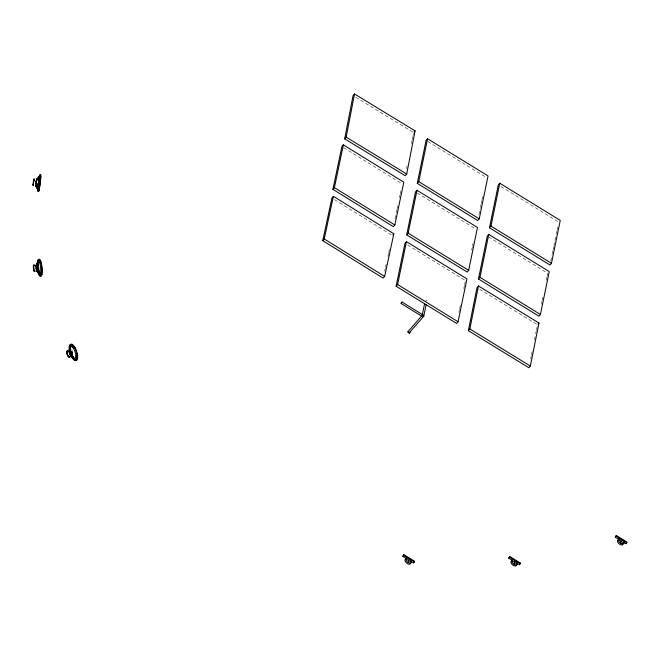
<?xml version="1.0" encoding="UTF-8"?>
<svg xmlns="http://www.w3.org/2000/svg" width="660" height="660" viewBox="0 0 660 660"><rect width="100%" height="100%" fill="white"/><g stroke="black" fill="none" stroke-linecap="round" stroke-linejoin="round"><path stroke-width="0.49" stroke-dasharray="3.3 2.47" d="M406.585 168.688L407.162 165.676M411.444 143.6L412.022 140.588M412.219 139.582L412.797 136.57M412.995 135.564L413.383 133.559M530.673 358.735L531.275 355.732M531.473 354.733L532.076 351.739M534.485 339.735L535.491 334.736M535.689 333.737L536.291 330.734M536.489 329.736L537.091 326.733M471.685 250.107L472.296 247.12M472.502 246.122L473.113 243.127M478.987 214.541L480.208 208.552M480.414 207.562L481.033 204.567M481.239 203.569L481.849 200.574M482.056 199.576L482.666 196.589M541.406 304.219L542.017 301.224M542.223 300.226L542.842 297.231M546.315 280.277L546.934 277.283M547.14 276.284L547.75 273.298L489.027 237.188M550.786 261.005L552.016 255.024M552.222 254.026L552.832 251.031M553.039 250.033L553.649 247.046M553.856 246.048L556.108 235.075M556.314 234.077L556.924 231.083M557.131 230.084L557.749 227.098M458.848 312.469L459.467 309.482M459.673 308.484L460.292 305.489M463.782 288.544L464.401 285.557M464.607 284.559L465.226 281.564M395.035 218.708L396.074 213.733M396.289 212.734L396.916 209.756M397.122 208.758L397.749 205.771M399.415 197.819L400.042 194.832M400.257 193.834L400.884 190.856M384.656 271.186L385.3 268.216M385.514 267.217L386.149 264.248M387.865 256.311L388.501 253.333M388.715 252.343L389.359 249.364M355.674 97.292L413.581 132.553M479.622 289.286L537.496 324.736M427.837 141.529L486.56 177.639M500.923 186.541L558.772 222.107M417.26 193.058L475.984 229.168M407.591 244.975L465.432 280.566M343.645 147.658L401.47 183.348M334.562 199.65L391.479 234.935M425.683 300.118A0.858 0.693 11.6 0 1 426.871 301.051M71.758 349.421A1.526 1.064 -79.1 0 1 72.072 348.925"/><path stroke-width="0.99" d="M36.118 181.294L36.019 182.284L36.118 181.294A3.869 1.658 -64.4 0 1 38.816 179.982A7.524 0.437 -82.9 0 1 39.715 175.576L39.872 176.17A3.869 1.295 -52.4 0 1 39.649 176.533M33.289 185.468L33.346 184.742M34.163 179.99L34.229 179.264M36.589 180.023L36.531 179.289L36.11 181.599M72.963 358.215L70.595 355.451L72.179 357.538L71.808 356.73M37.942 261.418L35.953 265.873L36.679 271.128A3.869 0.462 56.6 0 1 39.311 274.626L39.757 275.179M36.292 270.014L36.267 265.485M38.42 266.013L38.032 267.902M33.305 185.014L33.388 184.165M35.995 182.143L35.731 186.037A3.869 0.709 63.7 0 1 37.967 190.426L37.818 189.832A7.524 0.437 -82.9 0 1 38.305 183.802L38.544 181.855M39.658 178.249L38.651 186.829M36.3 180.493L36.531 179.289L39.715 175.576M39.328 176.69L39.402 176.228L39.361 176.698M70.587 355.905L69.242 352.885L69.498 350.064A3.869 0.808 -73.9 0 1 69.655 348.67M70.183 355.303L69.094 350.716M71.338 352.093C72.773 356.887 71.445 349.024 71.684 353.537M71.825 355.443L71.948 353.71M33.346 184.371L33.454 183.472M40.623 178.522L40.639 178.349M36.473 270.666L36.523 270.204M36.383 180.147L36.448 179.495M33.421 183.595L33.627 181.846M33.643 181.995C34.477 172.582 32.158 189.601 33.322 184.239M40.178 176.798L40.252 176.335L40.186 176.938M39.138 189.593L39.154 189.511M69.638 347.944L69.242 349.965L69.63 347.564M36.49 179.99L36.581 179.305M33.635 181.896L33.742 180.997M35.747 185.229L35.665 185.765A3.869 0.924 67.6 0 1 37.818 189.832M71.008 351.293L71.239 352.325M33.751 181.137L34.081 179.198M38.816 180.535L39.039 179.173M33.858 180.452L34.155 178.992L34.18 179.578M344.685 138.847L353.042 95.683L354.527 93.984L415.066 130.853L406.709 174.017L405.224 175.717L344.685 138.847L346.17 137.148L354.527 93.984M468.369 330.676L476.99 287.677L478.475 285.978L538.981 323.037L530.351 366.036L528.866 367.736L468.369 330.676L469.854 328.977L478.475 285.978M71.825 352.943L72.204 351.021M406.7 234.869L415.503 191.977L416.988 190.278L477.469 227.461L468.666 270.352L467.181 272.052L406.7 234.869L408.185 233.17L416.988 190.278M417.277 183.34L426.079 140.448L427.564 138.749L488.045 175.931L479.242 218.823L477.757 220.523L417.277 183.34L418.762 181.632L427.564 138.749M422.309 314.795L424.586 303.691M422.68 316.544A0.858 0.693 11.6 0 0 423.811 315.925L426.088 304.912M406.667 558.673L402.856 556.331L403.87 554.681L414.546 561.239L413.523 562.889L410.479 561.016M402.856 556.331L403.87 554.681M408.268 562.543L409.076 558.591A3.374 1.84 41.1 0 0 406.057 560.068A3.374 1.84 41.1 0 0 410.883 563.038A3.374 1.84 41.1 0 0 409.076 558.591M413.523 562.889L414.546 561.239M478.475 278.998L487.278 236.107L488.763 234.407L549.236 271.59L540.433 314.482L538.948 316.181L478.475 278.998L479.96 277.299L488.763 234.407M489.489 227.807L498.292 184.924L499.777 183.216L560.257 220.407L551.455 263.29L549.97 264.998L489.489 227.807L490.974 226.108L499.777 183.216M512.556 560.497L508.744 558.154L509.759 556.504L520.435 563.062L519.412 564.712L516.367 562.84M508.744 558.154L509.759 556.504M514.157 564.358L514.973 560.414A3.374 1.84 41.1 0 0 511.954 561.891A3.374 1.84 41.1 0 0 516.772 564.861A3.374 1.84 41.1 0 0 514.973 560.414M519.412 564.712L520.435 563.062M619.121 539.5L615.31 537.158L616.324 535.499L627 542.066L625.977 543.716L623.692 542.306M615.31 537.158L616.324 535.499M620.722 543.361L621.538 539.41A3.374 1.84 41.1 0 0 618.519 540.895A3.374 1.84 41.1 0 0 623.337 543.856A3.374 1.84 41.1 0 0 621.538 539.41M625.977 543.716L626.109 543.081M396.115 286.226L404.959 243.358L406.445 241.659L466.917 278.866L458.073 321.733L456.588 323.433L396.115 286.226L397.609 284.526L406.445 241.659M332.912 189.354L341.897 146.578L343.382 144.87L403.829 182.185L394.845 224.961L393.36 226.669L332.912 189.354L334.397 187.654L343.382 144.87M322.74 240.669L331.93 198.025L333.415 196.317L393.838 233.78L384.648 276.433L383.163 278.132L322.74 240.669L324.225 238.97L333.415 196.317M33.437 185.534L33.536 185.105M33.47 185.212L33.363 185.74L33.338 185.163M423.283 315.678L423.382 315.175L402.039 302.049L401.313 302.8L401.115 303.501L422.458 316.627L423.283 315.678A0.858 0.47 41.1 0 1 423.324 316.585A0.858 0.47 41.1 0 1 422.227 315.785M37.232 271.194L36.679 271.128M414.076 131.983L415.066 130.853M392.849 234.919L393.838 233.78M407.971 331.708L421.583 316.107M409.291 332.813L423.555 316.47M409.2 333.242L410.388 331.881M537.991 324.167L538.981 323.037M35.887 183.026L35.929 183.001A3.869 1.906 88.1 0 0 38.305 183.802M401.164 303.517L402.039 302.049M69.704 353.702L69.49 353.743A3.869 0.883 66.8 0 0 70.595 353.471A7.524 2.615 71.7 0 0 71.305 355.278M36.143 268.348L36.011 268.373A3.869 1.386 77.5 0 0 37.851 268.554L37.653 264.726A7.524 1.584 84.8 0 1 37.909 261.707M70.925 355.798L71.692 356.54L71.494 355.971M71.329 345.361L72.163 345.84A7.524 2.615 71.7 0 1 73.936 348.092M346.17 137.148L406.709 174.017M469.854 328.977L530.351 366.036M418.762 181.632L479.242 218.823M490.974 226.108L551.455 263.29M408.185 233.17L468.666 270.352M479.96 277.299L540.433 314.482M397.609 284.526L458.073 321.733M616.201 536.135L626.868 542.693M618.346 539.674L623.914 543.097M509.635 557.131L520.303 563.689M511.781 560.678L517.349 564.102M403.747 555.308L414.414 561.874M405.892 558.855L411.46 562.279M334.397 187.654L394.845 224.961M324.225 238.97L384.648 276.433M69.382 352.341L69.085 352.06A3.869 0.511 -88.8 0 1 69.663 349.709M70.282 350.897L70.612 351.236L70.199 350.27A3.869 2.318 -74.1 0 0 70.471 350.048M71.362 356.54L70.521 355.22L71.56 356.301M37.975 266.846L38.214 267.523M69.036 351.318L69.341 351.747M72.79 357.167L72.749 356.639L72.79 357.167A3.869 1.427 35.4 0 1 73.177 357.382M71.833 352.951L72.287 353.727M36.069 266.937L35.92 266.632A3.869 1.105 -76.9 0 1 37.653 264.726M69.25 350.287L69.514 350.905M69.498 350.064L69.721 350.724M35.953 265.873L36.102 266.326M36.036 265.262L36.168 265.832M37.001 270.806L37.067 271.4A3.869 1.13 50.1 0 1 38.56 272.844M36.407 265.32L36.333 264.627L36.721 264.899A3.869 1.815 -63 0 0 37.273 264.512M36.844 270.79L36.877 271.384M422.573 315.257A0.858 0.693 11.6 0 1 423.811 315.925M409.299 332.392A0.858 0.47 41.1 0 1 408.837 332.904A0.858 0.47 41.1 0 1 407.929 332.021A0.858 0.47 41.1 0 1 408.548 331.658M623.032 543.551A3.374 1.84 41.1 0 1 619.13 543.873A3.374 1.84 41.1 0 1 618.552 539.806M38.032 190.954A8.572 0.503 -82.9 0 1 38.362 182.82A8.572 0.503 -82.9 0 1 40.004 175.246M37.406 179.058A3.869 1.295 -52.4 0 1 37.117 179.264M36.671 186.07A1.526 0.668 70.7 0 0 36.416 186.161A1.526 0.487 66.1 0 0 37.232 188.001M69.366 356.812A3.077 1.073 71.7 0 1 67.04 354.115A3.077 1.073 71.7 0 1 67.799 351.384M70.603 351.755A6.146 2.137 71.7 0 1 70.323 350.27M70.331 347.853A6.146 2.137 71.7 0 1 74.745 350.947A6.146 2.137 71.7 0 1 74.415 358.322M69.671 356.713A3.077 1.073 71.7 0 1 68.269 356.095A3.077 1.073 71.7 0 1 67.105 352.894M67.254 351.293A3.077 1.073 71.7 0 1 67.766 351.087M76.403 360.071A8.572 2.978 71.7 0 1 70.265 353.628A8.572 2.978 71.7 0 1 71.107 344.396M76.346 355.22A7.524 2.615 71.7 0 1 76.337 358.182M72.163 345.84A3.869 2.318 -74.1 0 1 72.146 346.261M72.055 356.713A3.869 1.427 35.4 0 1 72.435 356.92M69.96 356.59A3.424 1.188 71.7 0 1 67.51 354.865A3.424 1.188 71.7 0 1 67.691 350.757M73.21 356.796A1.526 0.759 35.6 0 1 73.07 356.573M34.518 271.12A3.077 0.643 84.8 0 1 33.38 268.174A3.077 0.643 84.8 0 1 34.056 265.46M38.701 261.69A6.146 1.295 84.8 0 1 40.73 268.736A6.146 1.295 84.8 0 1 39.319 273.364M38.956 272.53A6.146 1.295 84.8 0 1 38.627 271.375M37.999 266.813A6.146 1.295 84.8 0 1 38.173 262.82M34.848 271.087A3.077 0.643 84.8 0 1 33.8 268.942A3.077 0.643 84.8 0 1 34.039 265.18M39.121 273.537A3.869 1.13 50.1 0 1 39.377 273.884M40.285 276.284A8.572 1.798 84.8 0 1 37.463 266.459A8.572 1.798 84.8 0 1 39.427 259.999M39.311 274.626A7.524 1.584 84.8 0 1 38.866 273.603M38.115 270.46A7.524 1.584 84.8 0 0 38.461 272.176A1.526 0.652 51.6 0 0 38.602 272.415M40.821 273.842A7.524 1.584 84.8 0 1 40.541 274.774M39.419 260.923A3.869 1.815 -63 0 1 39.295 261.327M35.029 270.979A3.424 0.718 84.8 0 1 33.685 268.579A3.424 0.718 84.8 0 1 34.394 265.114M516.466 564.547A3.374 1.84 41.1 0 1 512.564 564.869A3.374 1.84 41.1 0 1 511.995 560.802M410.578 562.732A3.374 1.84 41.1 0 1 406.667 563.054A3.374 1.84 41.1 0 1 406.098 558.979M37.826 187.993L37.909 187.39L37.826 187.993M38.676 188.1L38.758 187.489L38.676 188.1M37.727 261.088L37.843 261.64L37.727 261.088M38.56 261.013L38.676 261.566L38.56 261.013M38.321 272.283L38.437 272.836L38.329 272.225M39.154 272.209L39.27 272.762L39.154 272.209M37.521 262.383L36.523 264.619L37.521 262.383M41.679 273.974L41.794 274.535L41.679 273.974M41.093 262.779L41.2 263.34L41.093 262.779M69.349 346.17L69.613 346.748L69.349 346.17M70.109 345.923L70.372 346.5L70.15 345.848M77.179 358.075L77.434 358.661L77.179 358.075M74.613 347.284L74.869 347.87L74.613 347.284M38.024 271.895L36.737 270.468A1.526 0.47 69.2 0 1 37.24 270.245A1.526 0.47 69.2 0 1 38.008 271.73L38.024 271.895M37.1 179.075L36.968 179.305A1.526 0.52 -57.7 0 0 37.777 179.083A1.526 0.52 -57.7 0 0 38.709 177.581L37.1 179.075M36.96 185.196A1.526 0.668 79.5 0 0 36.184 185.237A1.526 0.536 72.6 0 0 36.828 186.838A1.526 0.536 72.6 0 0 37.48 186.838A1.526 0.668 79.5 0 0 36.96 185.196M39.451 187.795A7.524 0.437 -82.9 0 0 40.672 175.725A7.524 0.437 -82.9 0 0 38.94 185.798A7.524 0.437 -82.9 0 0 39.451 187.795M39.419 188.463A8.572 0.503 -82.9 0 0 40.804 174.727A8.572 0.503 -82.9 0 0 38.833 186.194A8.572 0.503 -82.9 0 0 39.419 188.463M70.364 347.894A7.524 2.615 71.7 0 0 75.487 359.378A7.524 2.615 71.7 0 0 75.52 349.462A7.524 2.615 71.7 0 0 70.364 347.894M69.894 347.308A8.572 2.978 71.7 0 0 75.727 360.393A8.572 2.978 71.7 0 0 75.768 349.099A8.572 2.978 71.7 0 0 69.894 347.308M38.552 262.977A7.524 1.584 84.8 0 0 40.59 275.104A7.524 1.584 84.8 0 0 41.448 265.015A7.524 1.584 84.8 0 0 38.552 262.977M38.329 262.35A8.572 1.798 84.8 0 0 40.648 276.152A8.572 1.798 84.8 0 0 41.621 264.66A8.572 1.798 84.8 0 0 38.329 262.35"/></g></svg>
